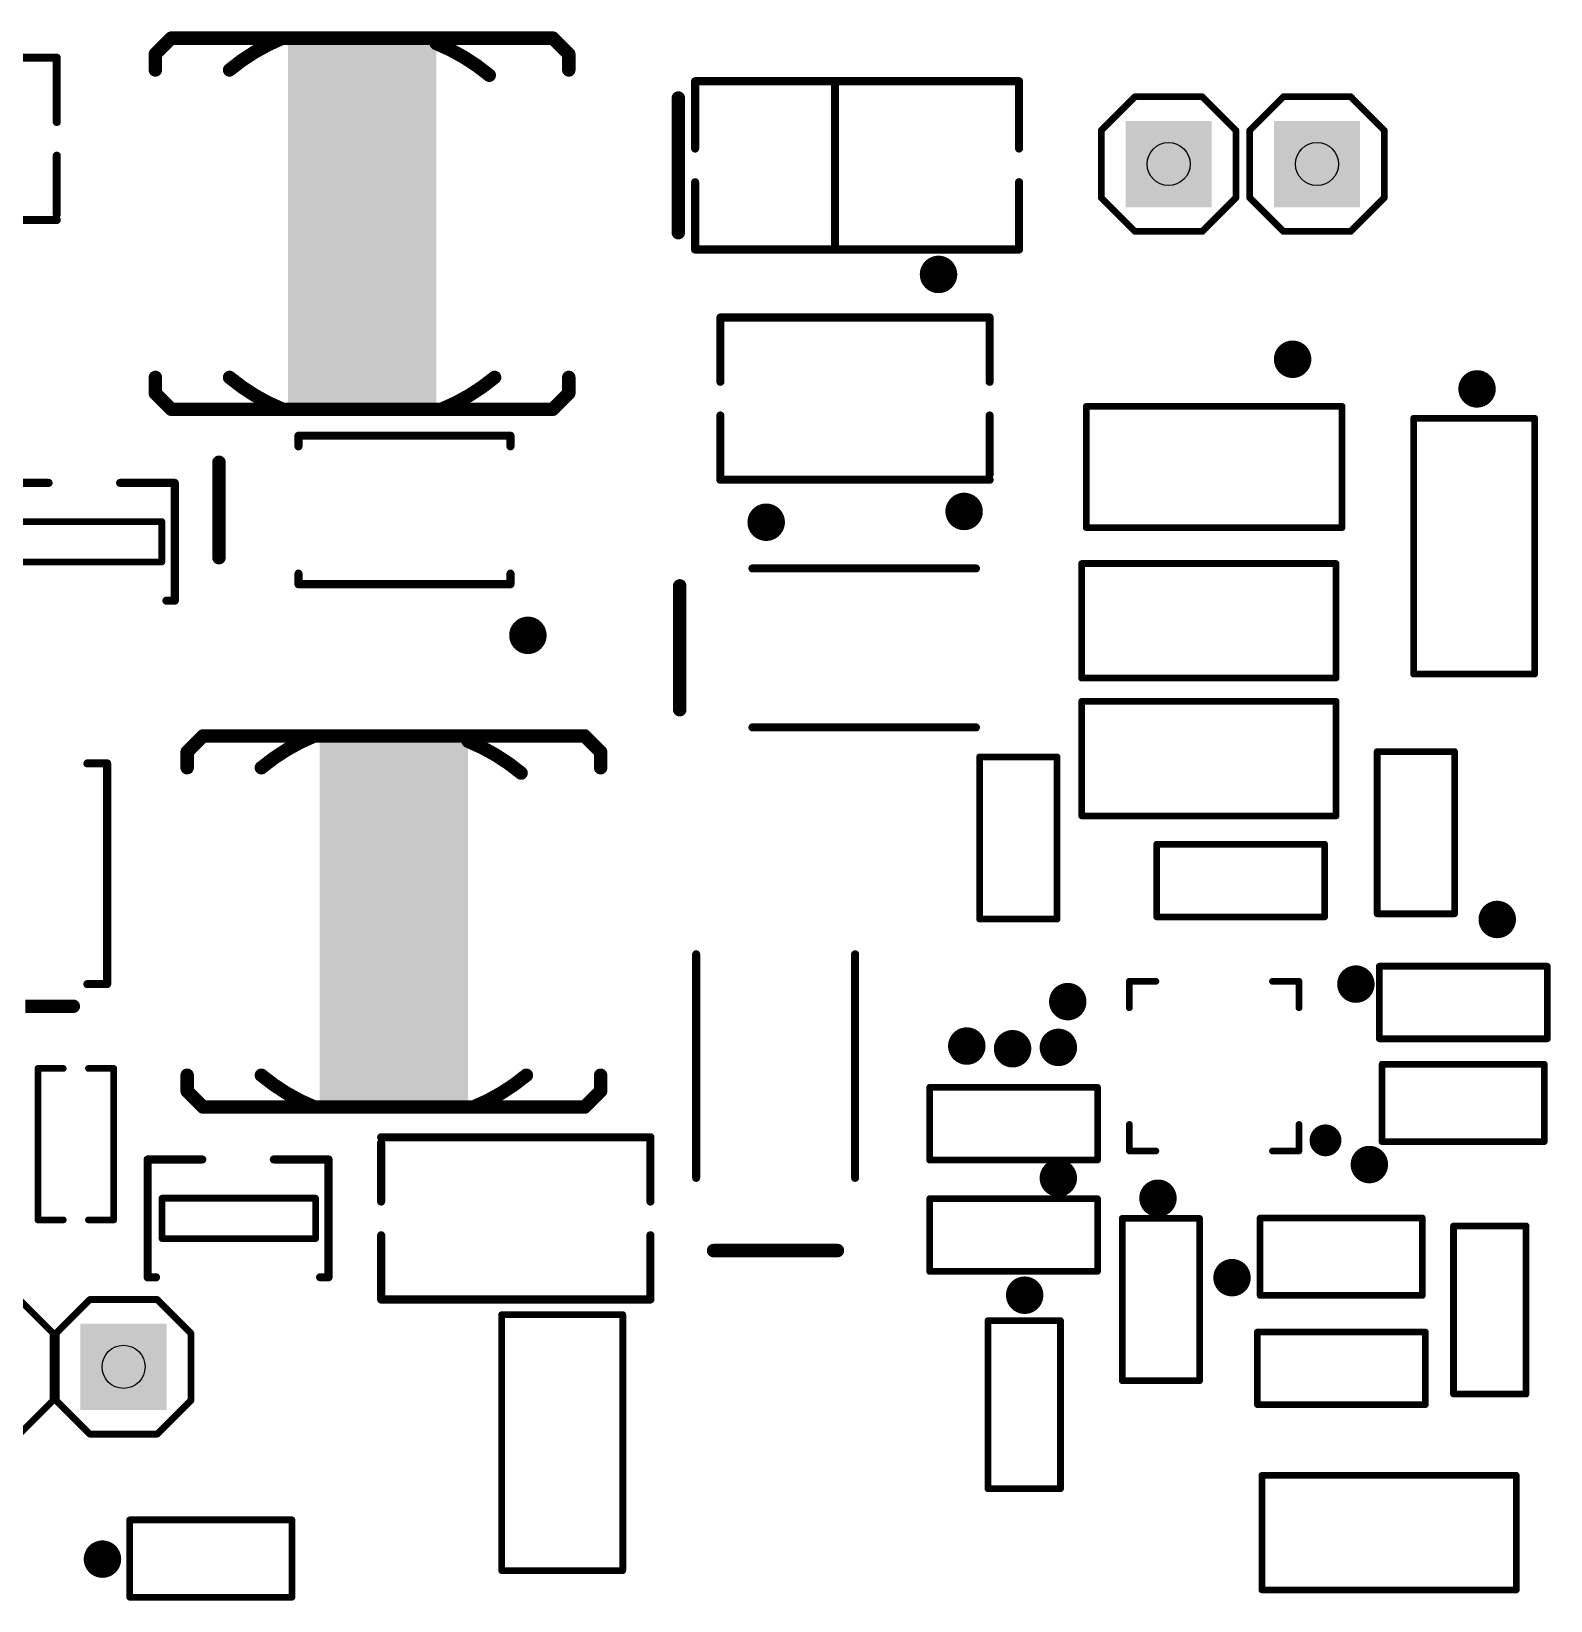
# Model space of a CAD drawing. Extents: x -132 to 146, y -142 to 112.
# Drawn here: x 31.17 to 59.83, y 44.81 to 74.41 of the extents above; entities that cross this region are included whole.
import ezdxf

# ---------------------------------------------------------------- set-up
doc = ezdxf.new("R2010")
doc.units = 0
for name, color, linetype in [('17', 82, 'CONTINUOUS'), ('18', 82, 'CONTINUOUS'), ('21', 253, 'CONTINUOUS'), ('44', 253, 'CONTINUOUS')]:
    doc.layers.add(name, color=color, linetype=linetype)

# ---------------------------------------------------------------- blocks, each defined once
blk = doc.blocks.new('RECT')
blk.add_solid([(-0.5, -0.5), (0.5, -0.5), (-0.5, 0.5), (0.5, 0.5)])
blk = doc.blocks.new('SQUAREP')
blk.add_solid([(-0.5, -0.5), (0.5, -0.5), (-0.5, 0.5), (0.5, 0.5)])
blk = doc.blocks.new('ROUNDV')
at = {"const_width": 0.5}
blk.add_lwpolyline([(0, -0.25, 1), (0, 0.25, 1), (0, -0.25)], format="xyb", dxfattribs=at)

msp = doc.modelspace()

# ---------------------------------------------------------------- linework, layer by layer
at = {"layer": '21'}
for points, const_width in [([(33.51, 73.982), (33.81, 74.282)], 0.254), ([(33.81, 74.282), (35.91, 74.282)], 0.254), ([(35.91, 74.282), (41.01, 74.282)], 0.254), ([(41.01, 74.282), (41.31, 73.982)], 0.254), ([(33.51, 73.982), (33.51, 73.682)], 0.254), ([(41.31, 73.982), (41.31, 73.682)], 0.254), ([(26.57, 73.9124), (31.65, 73.9124)], 0.1524), ([(31.65, 73.9124), (31.65, 72.6995)], 0.1524), ([(43.6937, 72.1995), (43.6937, 73.4695)], 0.1524), ([(43.6937, 73.4695), (49.8056, 73.4695)], 0.1524), ([(46.3322, 73.4409), (46.3322, 70.3231)], 0.1524), ([(49.8056, 73.4695), (49.8056, 72.1995)], 0.1524), ([(43.3762, 73.152), (43.3762, 70.612)], 0.254), ([(51.991, 73.176), (51.356, 72.541)], 0.127), ([(51.991, 73.176), (53.261, 73.176)], 0.127), ([(53.261, 73.176), (53.896, 72.541)], 0.127), ([(54.791, 73.176), (54.156, 72.541)], 0.127), ([(54.791, 73.176), (56.061, 73.176)], 0.127), ([(56.061, 73.176), (56.696, 72.541)], 0.127), ([(51.356, 72.541), (51.356, 71.271)], 0.127), ([(53.896, 72.541), (53.896, 71.271)], 0.127), ([(54.156, 72.541), (54.156, 71.271)], 0.127), ([(56.696, 72.541), (56.696, 71.271)], 0.127), ([(31.6501, 70.9532), (31.6501, 72.0645)], 0.1524), ([(43.6937, 70.2945), (43.6937, 71.5645)], 0.1524), ([(49.8056, 71.5645), (49.8056, 70.2945)], 0.1524), ([(51.356, 71.271), (51.991, 70.636)], 0.127), ([(53.896, 71.271), (53.261, 70.636)], 0.127), ([(54.156, 71.271), (54.791, 70.636)], 0.127), ([(56.696, 71.271), (56.061, 70.636)], 0.127), ([(31.65, 70.8516), (26.57, 70.8516)], 0.1524), ([(53.261, 70.636), (51.991, 70.636)], 0.127), ([(56.061, 70.636), (54.791, 70.636)], 0.127), ([(49.8056, 70.2945), (43.6937, 70.2945)], 0.1524), ([(44.17, 69.0124), (44.17, 67.7995)], 0.1524), ([(44.17, 69.0124), (49.25, 69.0124)], 0.1524), ([(49.25, 69.0124), (49.25, 67.7995)], 0.1524), ([(33.51, 67.582), (33.51, 67.882)], 0.254), ([(41.31, 67.582), (41.31, 67.882)], 0.254), ([(33.81, 67.282), (33.51, 67.582)], 0.254), ([(41.31, 67.582), (41.01, 67.282)], 0.254), ([(38.91, 67.282), (33.81, 67.282)], 0.254), ([(41.01, 67.282), (38.91, 67.282)], 0.254), ([(44.17, 65.9516), (44.17, 67.1645)], 0.1524), ([(49.2501, 66.0532), (49.2501, 67.1645)], 0.1524), ([(51.073, 67.335), (55.899, 67.335)], 0.127), ([(51.073, 65.049), (51.073, 67.335)], 0.127), ([(55.899, 67.335), (55.899, 65.049)], 0.127), ([(57.248, 62.286), (57.248, 67.112)], 0.127), ([(57.248, 67.112), (59.534, 67.112)], 0.127), ([(59.534, 67.112), (59.534, 62.286)], 0.127), ([(36.21, 66.582), (36.21, 66.782)], 0.1524), ([(36.21, 66.782), (40.21, 66.782)], 0.1524), ([(40.21, 66.782), (40.21, 66.582)], 0.1524), ([(34.71, 66.282), (34.71, 64.482)], 0.254), ([(49.25, 65.9516), (44.17, 65.9516)], 0.1524), ([(31.4956, 65.8933), (30.4637, 65.8933)], 0.1524), ([(33.8769, 65.8933), (32.845, 65.8933)], 0.1524), ([(33.8769, 63.6707), (33.8769, 65.8933)], 0.1524), ([(30.7368, 65.163), (33.6324, 65.163)], 0.127), ([(33.6324, 65.163), (33.6324, 64.401)], 0.127), ([(55.899, 65.049), (51.073, 65.049)], 0.127), ([(33.6324, 64.401), (30.7368, 64.401)], 0.127), ([(36.21, 63.982), (36.21, 64.182)], 0.1524), ([(40.21, 64.182), (40.21, 63.982)], 0.1524), ([(44.7748, 64.2792), (48.9912, 64.2792)], 0.1524), ([(50.986, 64.372), (55.786, 64.372)], 0.127), ([(50.986, 62.212), (50.986, 64.372)], 0.127), ([(55.786, 64.372), (55.786, 62.212)], 0.127), ([(40.21, 63.982), (36.21, 63.982)], 0.1524), ([(43.4032, 63.9504), (43.4032, 61.6136)], 0.254), ([(33.7181, 63.6707), (33.8769, 63.6707)], 0.1524), ([(55.786, 62.212), (50.986, 62.212)], 0.127), ([(59.534, 62.286), (57.248, 62.286)], 0.127), ([(50.986, 61.772), (55.786, 61.772)], 0.127), ([(50.986, 59.612), (50.986, 61.772)], 0.127), ([(55.786, 61.772), (55.786, 59.612)], 0.127), ([(48.9912, 61.2808), (44.7748, 61.2808)], 0.1524), ([(34.11, 60.82), (34.41, 61.12)], 0.254), ([(34.41, 61.12), (36.51, 61.12)], 0.254), ([(36.51, 61.12), (41.61, 61.12)], 0.254), ([(41.61, 61.12), (41.91, 60.82)], 0.254), ([(32.2275, 60.6013), (32.6006, 60.6013)], 0.1524), ([(32.6006, 60.6013), (32.6006, 56.4387)], 0.1524), ([(34.11, 60.82), (34.11, 60.52)], 0.254), ([(41.91, 60.82), (41.91, 60.52)], 0.254), ([(50.521, 60.725), (49.061, 60.725)], 0.127), ([(49.061, 57.665), (49.061, 60.719)], 0.127), ([(50.521, 60.719), (50.521, 57.665)], 0.127), ([(58.021, 60.825), (56.561, 60.825)], 0.127), ([(56.561, 57.765), (56.561, 60.819)], 0.127), ([(58.021, 60.819), (58.021, 57.765)], 0.127), ([(55.786, 59.612), (50.986, 59.612)], 0.127), ([(52.402, 59.077), (55.57, 59.077)], 0.127), ([(52.402, 57.707), (52.402, 59.077)], 0.127), ([(55.57, 59.077), (55.57, 57.707)], 0.127), ([(50.521, 57.665), (49.061, 57.665)], 0.127), ([(55.57, 57.707), (52.402, 57.707)], 0.127), ([(58.021, 57.765), (56.561, 57.765)], 0.127), ([(43.7128, 52.7848), (43.7128, 57.0012)], 0.1524), ([(46.7112, 57.0012), (46.7112, 52.7848)], 0.1524), ([(56.602, 56.777), (59.77, 56.777)], 0.127), ([(56.602, 55.407), (56.602, 56.777)], 0.127), ([(59.77, 56.777), (59.77, 55.407)], 0.127), ([(52.386, 56.492), (51.886, 56.492)], 0.127), ([(51.886, 56.492), (51.886, 55.992)], 0.127), ([(55.086, 56.492), (54.586, 56.492)], 0.127), ([(55.086, 55.992), (55.086, 56.492)], 0.127), ([(32.6006, 56.4387), (32.2275, 56.4387)], 0.1524), ([(31.0575, 56.0212), (31.9625, 56.0212)], 0.254), ([(59.77, 55.407), (56.602, 55.407)], 0.127), ([(31.7719, 54.8488), (31.2956, 54.8488)], 0.127), ([(31.2956, 54.8488), (31.2956, 51.9912)], 0.127), ([(32.2481, 54.8488), (32.7244, 54.8488)], 0.127), ([(32.7244, 54.8488), (32.7244, 51.9912)], 0.127), ([(34.11, 54.42), (34.11, 54.72)], 0.254), ([(41.91, 54.42), (41.91, 54.72)], 0.254), ([(56.653, 54.927), (56.653, 53.467)], 0.127), ([(56.659, 54.927), (59.713, 54.927)], 0.127), ([(59.713, 54.927), (59.713, 53.467)], 0.127), ([(34.41, 54.12), (34.11, 54.42)], 0.254), ([(41.91, 54.42), (41.61, 54.12)], 0.254), ([(48.118, 54.491), (51.286, 54.491)], 0.127), ([(48.118, 53.121), (48.118, 54.491)], 0.127), ([(51.286, 54.491), (51.286, 53.121)], 0.127), ([(39.51, 54.12), (34.41, 54.12)], 0.254), ([(41.61, 54.12), (39.51, 54.12)], 0.254), ([(37.77, 53.5504), (42.85, 53.5504)], 0.1524), ([(42.85, 53.5504), (42.85, 52.3375)], 0.1524), ([(51.886, 53.292), (51.886, 53.792)], 0.127), ([(55.086, 53.792), (55.086, 53.292)], 0.127), ([(37.7699, 53.4488), (37.7699, 52.3375)], 0.1524), ([(52.386, 53.292), (51.886, 53.292)], 0.127), ([(55.086, 53.292), (54.586, 53.292)], 0.127), ([(59.713, 53.467), (56.659, 53.467)], 0.127), ([(34.3956, 53.1313), (33.3637, 53.1313)], 0.1524), ([(33.3637, 53.1313), (33.3637, 50.9087)], 0.1524), ([(36.7769, 53.1313), (35.745, 53.1313)], 0.1524), ([(36.7769, 50.9087), (36.7769, 53.1313)], 0.1524), ([(51.286, 53.121), (48.118, 53.121)], 0.127), ([(33.6368, 51.639), (33.6368, 52.401)], 0.127), ([(33.6368, 52.401), (36.5324, 52.401)], 0.127), ([(36.5324, 52.401), (36.5324, 51.639)], 0.127), ([(48.118, 52.391), (51.286, 52.391)], 0.127), ([(48.118, 51.021), (48.118, 52.391)], 0.127), ([(51.286, 52.391), (51.286, 51.021)], 0.127), ([(31.2956, 51.9912), (31.7719, 51.9912)], 0.127), ([(32.7244, 51.9912), (32.2481, 51.9912)], 0.127), ([(51.751, 52.019), (53.211, 52.019)], 0.127), ([(51.751, 48.965), (51.751, 52.019)], 0.127), ([(53.211, 52.019), (53.211, 48.965)], 0.127), ([(54.353, 52.027), (54.353, 50.567)], 0.127), ([(54.359, 52.027), (57.413, 52.027)], 0.127), ([(57.413, 52.027), (57.413, 50.567)], 0.127), ([(58.001, 51.876), (59.371, 51.876)], 0.127), ([(58.001, 48.708), (58.001, 51.876)], 0.127), ([(59.371, 51.876), (59.371, 48.708)], 0.127), ([(36.5324, 51.639), (33.6368, 51.639)], 0.127), ([(37.77, 50.4896), (37.77, 51.7025)], 0.1524), ([(42.85, 50.4896), (42.85, 51.7025)], 0.1524), ([(44.0416, 51.4132), (46.3784, 51.4132)], 0.254), ([(33.3637, 50.9087), (33.5225, 50.9087)], 0.1524), ([(36.6181, 50.9087), (36.7769, 50.9087)], 0.1524), ([(51.286, 51.021), (48.118, 51.021)], 0.127), ([(57.413, 50.567), (54.359, 50.567)], 0.127), ([(30.945, 50.49), (31.58, 49.855)], 0.127), ([(32.275, 50.49), (31.64, 49.855)], 0.127), ([(32.275, 50.49), (33.545, 50.49)], 0.127), ([(33.545, 50.49), (34.18, 49.855)], 0.127), ([(42.85, 50.4896), (37.77, 50.4896)], 0.1524), ([(40.043, 45.377), (40.043, 50.203)], 0.127), ([(40.043, 50.203), (42.329, 50.203)], 0.127), ([(42.329, 50.203), (42.329, 45.377)], 0.127), ([(49.217, 50.09), (50.587, 50.09)], 0.127), ([(49.217, 46.922), (49.217, 50.09)], 0.127), ([(50.587, 50.09), (50.587, 46.922)], 0.127), ([(31.58, 49.855), (31.58, 48.585)], 0.127), ([(31.64, 49.855), (31.64, 48.585)], 0.127), ([(34.18, 49.855), (34.18, 48.585)], 0.127), ([(54.302, 49.877), (57.47, 49.877)], 0.127), ([(54.302, 48.507), (54.302, 49.877)], 0.127), ([(57.47, 49.877), (57.47, 48.507)], 0.127), ([(51.751, 48.959), (53.211, 48.959)], 0.127), ([(31.58, 48.585), (30.945, 47.95)], 0.127), ([(31.64, 48.585), (32.275, 47.95)], 0.127), ([(34.18, 48.585), (33.545, 47.95)], 0.127), ([(57.47, 48.507), (54.302, 48.507)], 0.127), ([(59.371, 48.708), (58.001, 48.708)], 0.127), ([(33.545, 47.95), (32.275, 47.95)], 0.127), ([(54.386, 47.172), (59.186, 47.172)], 0.127), ([(54.386, 45.012), (54.386, 47.172)], 0.127), ([(59.186, 47.172), (59.186, 45.012)], 0.127), ([(50.587, 46.922), (49.217, 46.922)], 0.127), ([(33.026, 46.334), (33.026, 44.874)], 0.127), ([(33.032, 46.334), (36.086, 46.334)], 0.127), ([(36.086, 46.334), (36.086, 44.874)], 0.127), ([(42.329, 45.377), (40.043, 45.377)], 0.127), ([(59.186, 45.012), (54.386, 45.012)], 0.127), ([(36.086, 44.874), (33.032, 44.874)], 0.127)]:
    msp.add_lwpolyline(points, dxfattribs=dict(at, const_width=const_width))
for points, const_width in [([(33.81, 74.3455, 1), (33.81, 74.2185)], 0.127), ([(33.8549, 74.2371, 1), (33.7651, 74.3269)], 0.127), ([(35.91, 74.282, 0.0777), (34.91, 73.682)], 0.254), ([(35.91, 74.3455, 1), (35.91, 74.2185)], 0.127), ([(35.9339, 74.2232, 1), (35.8861, 74.3408)], 0.127), ([(35.91, 74.2185, 1), (35.91, 74.3455)], 0.127), ([(39.81, 73.582, 0.0777), (38.81, 74.182)], 0.254), ([(38.8339, 74.2408, 1), (38.7861, 74.1232)], 0.127), ([(41.0549, 74.3269, 1), (40.9651, 74.2371)], 0.127), ([(41.01, 74.2185, 1), (41.01, 74.3455)], 0.127), ([(33.5735, 73.982, 1), (33.4465, 73.982)], 0.127), ([(33.4651, 74.0269, 1), (33.5549, 73.9371)], 0.127), ([(41.3735, 73.982, 1), (41.2465, 73.982)], 0.127), ([(41.2651, 73.9371, 1), (41.3549, 74.0269)], 0.127), ([(31.6881, 73.9124, 1), (31.6119, 73.9124)], 0.0762), ([(31.65, 73.8743, 1), (31.65, 73.9505)], 0.0762), ([(33.4465, 73.682, 1), (33.5735, 73.682)], 0.127), ([(34.8693, 73.7308, 1), (34.9507, 73.6332)], 0.127), ([(41.2465, 73.682, 1), (41.3735, 73.682)], 0.127), ([(39.7693, 73.5332, 1), (39.8507, 73.6308)], 0.127), ([(43.7318, 73.4695, 1), (43.6556, 73.4695)], 0.0762), ([(43.6937, 73.5076, 1), (43.6937, 73.4314)], 0.0762), ([(46.3703, 73.4409, 1), (46.2941, 73.4409)], 0.0762), ([(49.8437, 73.4695, 1), (49.7675, 73.4695)], 0.0762), ([(49.8056, 73.4314, 1), (49.8056, 73.5076)], 0.0762), ([(43.4397, 73.152, 1), (43.3127, 73.152)], 0.127), ([(51.991, 73.2078, 1), (51.991, 73.1442)], 0.0635), ([(52.0135, 73.1535, 1), (51.9685, 73.1985)], 0.0635), ([(53.2835, 73.1985, 1), (53.2385, 73.1535)], 0.0635), ([(53.261, 73.1442, 1), (53.261, 73.2078)], 0.0635), ([(54.791, 73.2078, 1), (54.791, 73.1442)], 0.0635), ([(54.8135, 73.1535, 1), (54.7685, 73.1985)], 0.0635), ([(56.0835, 73.1985, 1), (56.0385, 73.1535)], 0.0635), ([(56.061, 73.1442, 1), (56.061, 73.2078)], 0.0635), ([(31.6119, 72.6995, 1), (31.6881, 72.6995)], 0.0762), ([(51.3878, 72.541, 1), (51.3242, 72.541)], 0.0635), ([(51.3335, 72.5635, 1), (51.3785, 72.5185)], 0.0635), ([(53.9278, 72.541, 1), (53.8642, 72.541)], 0.0635), ([(53.8735, 72.5185, 1), (53.9185, 72.5635)], 0.0635), ([(54.1335, 72.5635, 1), (54.1785, 72.5185)], 0.0635), ([(54.1878, 72.541, 1), (54.1243, 72.541)], 0.0635), ([(56.7278, 72.541, 1), (56.6643, 72.541)], 0.0635), ([(56.6735, 72.5185, 1), (56.7185, 72.5635)], 0.0635), ([(43.6556, 72.1995, 1), (43.7318, 72.1995)], 0.0762), ([(49.7675, 72.1995, 1), (49.8437, 72.1995)], 0.0762), ([(31.6882, 72.0645, 1), (31.612, 72.0645)], 0.0762), ([(43.7318, 71.5645, 1), (43.6556, 71.5645)], 0.0762), ([(49.8437, 71.5645, 1), (49.7675, 71.5645)], 0.0762), ([(51.3785, 71.2935, 1), (51.3335, 71.2485)], 0.0635), ([(53.9185, 71.2485, 1), (53.8735, 71.2935)], 0.0635), ([(54.1785, 71.2935, 1), (54.1335, 71.2485)], 0.0635), ([(56.7185, 71.2485, 1), (56.6735, 71.2935)], 0.0635), ([(51.3242, 71.271, 1), (51.3878, 71.271)], 0.0635), ([(53.8642, 71.271, 1), (53.9278, 71.271)], 0.0635), ([(54.1243, 71.271, 1), (54.1878, 71.271)], 0.0635), ([(56.6643, 71.271, 1), (56.7278, 71.271)], 0.0635), ([(31.612, 70.9532, 1), (31.6882, 70.9532)], 0.0762), ([(31.65, 70.8135, 1), (31.65, 70.8897)], 0.0762), ([(43.3127, 70.612, 1), (43.4397, 70.612)], 0.127), ([(51.991, 70.6678, 1), (51.991, 70.6043)], 0.0635), ([(51.9685, 70.6135, 1), (52.0135, 70.6585)], 0.0635), ([(53.2385, 70.6585, 1), (53.2835, 70.6135)], 0.0635), ([(53.261, 70.6043, 1), (53.261, 70.6678)], 0.0635), ([(54.791, 70.6678, 1), (54.791, 70.6043)], 0.0635), ([(54.7685, 70.6135, 1), (54.8135, 70.6585)], 0.0635), ([(56.0385, 70.6585, 1), (56.0835, 70.6135)], 0.0635), ([(56.061, 70.6043, 1), (56.061, 70.6678)], 0.0635), ([(43.6937, 70.3326, 1), (43.6937, 70.2564)], 0.0762), ([(43.6556, 70.2945, 1), (43.7318, 70.2945)], 0.0762), ([(46.2941, 70.3231, 1), (46.3703, 70.3231)], 0.0762), ([(49.7675, 70.2945, 1), (49.8437, 70.2945)], 0.0762), ([(49.8056, 70.2564, 1), (49.8056, 70.3326)], 0.0762), ([(44.2081, 69.0124, 1), (44.1319, 69.0124)], 0.0762), ([(44.17, 69.0505, 1), (44.17, 68.9743)], 0.0762), ([(49.2881, 69.0124, 1), (49.2119, 69.0124)], 0.0762), ([(49.25, 68.9743, 1), (49.25, 69.0505)], 0.0762), ([(33.5735, 67.882, 1), (33.4465, 67.882)], 0.127), ([(34.91, 67.882, 0.0777), (35.91, 67.282)], 0.254), ([(34.9507, 67.9308, 1), (34.8693, 67.8332)], 0.127), ([(38.91, 67.282, 0.0777), (39.91, 67.882)], 0.254), ([(39.9507, 67.8332, 1), (39.8693, 67.9308)], 0.127), ([(41.3735, 67.882, 1), (41.2465, 67.882)], 0.127), ([(44.1319, 67.7995, 1), (44.2081, 67.7995)], 0.0762), ([(49.2119, 67.7995, 1), (49.2881, 67.7995)], 0.0762), ([(33.5549, 67.6269, 1), (33.4651, 67.5371)], 0.127), ([(33.4465, 67.582, 1), (33.5735, 67.582)], 0.127), ([(41.2465, 67.582, 1), (41.3735, 67.582)], 0.127), ([(41.3549, 67.5371, 1), (41.2651, 67.6269)], 0.127), ([(33.81, 67.3455, 1), (33.81, 67.2185)], 0.127), ([(33.7651, 67.2371, 1), (33.8549, 67.3269)], 0.127), ([(35.8861, 67.2232, 1), (35.9339, 67.3408)], 0.127), ([(38.91, 67.3455, 1), (38.91, 67.2185)], 0.127), ([(38.8861, 67.3408, 1), (38.9339, 67.2232)], 0.127), ([(38.91, 67.2185, 1), (38.91, 67.3455)], 0.127), ([(40.9651, 67.3269, 1), (41.0549, 67.2371)], 0.127), ([(41.01, 67.2185, 1), (41.01, 67.3455)], 0.127), ([(44.2081, 67.1645, 1), (44.1319, 67.1645)], 0.0762), ([(49.2882, 67.1645, 1), (49.212, 67.1645)], 0.0762), ([(51.073, 67.3668, 1), (51.073, 67.3033)], 0.0635), ([(51.1048, 67.335, 1), (51.0412, 67.335)], 0.0635), ([(55.9308, 67.335, 1), (55.8672, 67.335)], 0.0635), ([(55.899, 67.3033, 1), (55.899, 67.3668)], 0.0635), ([(57.248, 67.1438, 1), (57.248, 67.0803)], 0.0635), ([(57.2798, 67.112, 1), (57.2163, 67.112)], 0.0635), ([(59.5658, 67.112, 1), (59.5023, 67.112)], 0.0635), ([(59.534, 67.0803, 1), (59.534, 67.1438)], 0.0635), ([(36.2481, 66.782, 1), (36.1719, 66.782)], 0.0762), ([(36.21, 66.8201, 1), (36.21, 66.7439)], 0.0762), ([(36.1719, 66.582, 1), (36.2481, 66.582)], 0.0762), ([(40.2481, 66.782, 1), (40.1719, 66.782)], 0.0762), ([(40.1719, 66.582, 1), (40.2481, 66.582)], 0.0762), ([(40.21, 66.7439, 1), (40.21, 66.8201)], 0.0762), ([(34.7735, 66.282, 1), (34.6465, 66.282)], 0.127), ([(44.17, 65.9897, 1), (44.17, 65.9135)], 0.0762), ([(49.212, 66.0532, 1), (49.2882, 66.0532)], 0.0762), ([(49.25, 65.9135, 1), (49.25, 65.9897)], 0.0762), ([(31.4956, 65.8552, 1), (31.4956, 65.9314)], 0.0762), ([(32.845, 65.9314, 1), (32.845, 65.8552)], 0.0762), ([(33.915, 65.8933, 1), (33.8388, 65.8933)], 0.0762), ([(33.8769, 65.8552, 1), (33.8769, 65.9314)], 0.0762), ([(44.1319, 65.9516, 1), (44.2081, 65.9516)], 0.0762), ([(33.6642, 65.163, 1), (33.6007, 65.163)], 0.0635), ([(33.6324, 65.1312, 1), (33.6324, 65.1947)], 0.0635), ([(51.073, 65.0808, 1), (51.073, 65.0173)], 0.0635), ([(51.0412, 65.049, 1), (51.1048, 65.049)], 0.0635), ([(55.8672, 65.049, 1), (55.9308, 65.049)], 0.0635), ([(55.899, 65.0173, 1), (55.899, 65.0808)], 0.0635), ([(34.6465, 64.482, 1), (34.7735, 64.482)], 0.127), ([(33.6007, 64.401, 1), (33.6642, 64.401)], 0.0635), ([(33.6324, 64.3692, 1), (33.6324, 64.4327)], 0.0635), ([(36.2481, 64.182, 1), (36.1719, 64.182)], 0.0762), ([(40.2481, 64.182, 1), (40.1719, 64.182)], 0.0762), ([(44.7748, 64.3173, 1), (44.7748, 64.2411)], 0.0762), ([(48.9912, 64.2411, 1), (48.9912, 64.3173)], 0.0762), ([(50.986, 64.4038, 1), (50.986, 64.3402)], 0.0635), ([(51.0178, 64.372, 1), (50.9543, 64.372)], 0.0635), ([(55.8178, 64.372, 1), (55.7542, 64.372)], 0.0635), ([(55.786, 64.3402, 1), (55.786, 64.4038)], 0.0635), ([(36.21, 64.0201, 1), (36.21, 63.9439)], 0.0762), ([(36.1719, 63.982, 1), (36.2481, 63.982)], 0.0762), ([(40.1719, 63.982, 1), (40.2481, 63.982)], 0.0762), ([(40.21, 63.9439, 1), (40.21, 64.0201)], 0.0762), ([(43.4667, 63.9504, 1), (43.3397, 63.9504)], 0.127), ([(33.7181, 63.7088, 1), (33.7181, 63.6326)], 0.0762), ([(33.8388, 63.6707, 1), (33.915, 63.6707)], 0.0762), ([(33.8769, 63.6326, 1), (33.8769, 63.7088)], 0.0762), ([(50.986, 62.2438, 1), (50.986, 62.1803)], 0.0635), ([(50.9543, 62.212, 1), (51.0178, 62.212)], 0.0635), ([(55.7542, 62.212, 1), (55.8178, 62.212)], 0.0635), ([(55.786, 62.1803, 1), (55.786, 62.2438)], 0.0635), ([(57.248, 62.3178, 1), (57.248, 62.2542)], 0.0635), ([(57.2163, 62.286, 1), (57.2798, 62.286)], 0.0635), ([(59.5023, 62.286, 1), (59.5658, 62.286)], 0.0635), ([(59.534, 62.2542, 1), (59.534, 62.3178)], 0.0635), ([(43.3397, 61.6136, 1), (43.4667, 61.6136)], 0.127), ([(50.986, 61.8038, 1), (50.986, 61.7403)], 0.0635), ([(51.0178, 61.772, 1), (50.9543, 61.772)], 0.0635), ([(55.8178, 61.772, 1), (55.7542, 61.772)], 0.0635), ([(55.786, 61.7403, 1), (55.786, 61.8038)], 0.0635), ([(44.7748, 61.3189, 1), (44.7748, 61.2427)], 0.0762), ([(48.9912, 61.2427, 1), (48.9912, 61.3189)], 0.0762), ([(34.41, 61.1835, 1), (34.41, 61.0565)], 0.127), ([(34.4549, 61.0751, 1), (34.3651, 61.1649)], 0.127), ([(36.51, 61.12, 0.0777), (35.51, 60.52)], 0.254), ([(36.51, 61.1835, 1), (36.51, 61.0565)], 0.127), ([(36.5339, 61.0612, 1), (36.4861, 61.1788)], 0.127), ([(36.51, 61.0565, 1), (36.51, 61.1835)], 0.127), ([(40.41, 60.42, 0.0777), (39.41, 61.02)], 0.254), ([(39.4339, 61.0788, 1), (39.3861, 60.9612)], 0.127), ([(41.6549, 61.1649, 1), (41.5651, 61.0751)], 0.127), ([(41.61, 61.0565, 1), (41.61, 61.1835)], 0.127), ([(32.2275, 60.6394, 1), (32.2275, 60.5632)], 0.0762), ([(32.6387, 60.6013, 1), (32.5625, 60.6013)], 0.0762), ([(32.6006, 60.5632, 1), (32.6006, 60.6394)], 0.0762), ([(34.1735, 60.82, 1), (34.0465, 60.82)], 0.127), ([(34.0651, 60.8649, 1), (34.1549, 60.7751)], 0.127), ([(41.9735, 60.82, 1), (41.8465, 60.82)], 0.127), ([(41.8651, 60.7751, 1), (41.9549, 60.8649)], 0.127), ([(49.061, 60.7568, 1), (49.061, 60.6932)], 0.0635), ([(49.0928, 60.719, 1), (49.0292, 60.719)], 0.0635), ([(50.5528, 60.719, 1), (50.4892, 60.719)], 0.0635), ([(50.521, 60.6932, 1), (50.521, 60.7568)], 0.0635), ([(56.561, 60.8568, 1), (56.561, 60.7933)], 0.0635), ([(56.5928, 60.819, 1), (56.5292, 60.819)], 0.0635), ([(58.0528, 60.819, 1), (57.9892, 60.819)], 0.0635), ([(58.021, 60.7933, 1), (58.021, 60.8568)], 0.0635), ([(34.0465, 60.52, 1), (34.1735, 60.52)], 0.127), ([(35.4693, 60.5688, 1), (35.5507, 60.4712)], 0.127), ([(40.3693, 60.3712, 1), (40.4507, 60.4688)], 0.127), ([(41.8465, 60.52, 1), (41.9735, 60.52)], 0.127), ([(50.986, 59.6438, 1), (50.986, 59.5802)], 0.0635), ([(50.9543, 59.612, 1), (51.0178, 59.612)], 0.0635), ([(55.7542, 59.612, 1), (55.8178, 59.612)], 0.0635), ([(55.786, 59.5802, 1), (55.786, 59.6438)], 0.0635), ([(52.4338, 59.077, 1), (52.3702, 59.077)], 0.0635), ([(52.402, 59.1088, 1), (52.402, 59.0453)], 0.0635), ([(55.6018, 59.077, 1), (55.5382, 59.077)], 0.0635), ([(55.57, 59.0453, 1), (55.57, 59.1088)], 0.0635), ([(49.061, 57.6968, 1), (49.061, 57.6333)], 0.0635), ([(50.521, 57.6333, 1), (50.521, 57.6968)], 0.0635), ([(52.402, 57.7388, 1), (52.402, 57.6752)], 0.0635), ([(52.3702, 57.707, 1), (52.4338, 57.707)], 0.0635), ([(55.5382, 57.707, 1), (55.6018, 57.707)], 0.0635), ([(55.57, 57.6752, 1), (55.57, 57.7388)], 0.0635), ([(56.561, 57.7968, 1), (56.561, 57.7332)], 0.0635), ([(56.5292, 57.765, 1), (56.5928, 57.765)], 0.0635), ([(57.9892, 57.765, 1), (58.0528, 57.765)], 0.0635), ([(58.021, 57.7332, 1), (58.021, 57.7968)], 0.0635), ([(49.0292, 57.665, 1), (49.0928, 57.665)], 0.0635), ([(50.4892, 57.665, 1), (50.5528, 57.665)], 0.0635), ([(43.7509, 57.0012, 1), (43.6747, 57.0012)], 0.0762), ([(46.7493, 57.0012, 1), (46.6731, 57.0012)], 0.0762), ([(56.602, 56.8088, 1), (56.602, 56.7452)], 0.0635), ([(56.6338, 56.777, 1), (56.5703, 56.777)], 0.0635), ([(59.8018, 56.777, 1), (59.7383, 56.777)], 0.0635), ([(59.77, 56.7452, 1), (59.77, 56.8088)], 0.0635), ([(51.886, 56.5238, 1), (51.886, 56.4603)], 0.0635), ([(51.9178, 56.492, 1), (51.8543, 56.492)], 0.0635), ([(52.386, 56.4603, 1), (52.386, 56.5238)], 0.0635), ([(54.586, 56.5238, 1), (54.586, 56.4603)], 0.0635), ([(55.1178, 56.492, 1), (55.0543, 56.492)], 0.0635), ([(55.086, 56.4603, 1), (55.086, 56.5238)], 0.0635), ([(32.2275, 56.4768, 1), (32.2275, 56.4006)], 0.0762), ([(32.5625, 56.4387, 1), (32.6387, 56.4387)], 0.0762), ([(32.6006, 56.4006, 1), (32.6006, 56.4768)], 0.0762), ([(31.9625, 55.9577, 1), (31.9625, 56.0847)], 0.127), ([(51.8543, 55.992, 1), (51.9178, 55.992)], 0.0635), ([(55.0543, 55.992, 1), (55.1178, 55.992)], 0.0635), ([(56.602, 55.4388, 1), (56.602, 55.3753)], 0.0635), ([(56.5703, 55.407, 1), (56.6338, 55.407)], 0.0635), ([(59.7383, 55.407, 1), (59.8018, 55.407)], 0.0635), ([(59.77, 55.3753, 1), (59.77, 55.4388)], 0.0635), ([(31.2956, 54.8806, 1), (31.2956, 54.8171)], 0.0635), ([(31.3273, 54.8488, 1), (31.2639, 54.8488)], 0.0635), ([(31.7719, 54.8171, 1), (31.7719, 54.8806)], 0.0635), ([(32.2481, 54.8806, 1), (32.2481, 54.8171)], 0.0635), ([(32.7562, 54.8488, 1), (32.6927, 54.8488)], 0.0635), ([(32.7244, 54.8171, 1), (32.7244, 54.8806)], 0.0635), ([(34.1735, 54.72, 1), (34.0465, 54.72)], 0.127), ([(35.51, 54.72, 0.0777), (36.51, 54.12)], 0.254), ([(35.5507, 54.7688, 1), (35.4693, 54.6712)], 0.127), ([(39.51, 54.12, 0.0777), (40.51, 54.72)], 0.254), ([(40.5507, 54.6712, 1), (40.4693, 54.7688)], 0.127), ([(41.9735, 54.72, 1), (41.8465, 54.72)], 0.127), ([(56.6848, 54.927, 1), (56.6213, 54.927)], 0.0635), ([(56.659, 54.9588, 1), (56.659, 54.8952)], 0.0635), ([(59.7448, 54.927, 1), (59.6812, 54.927)], 0.0635), ([(59.713, 54.8952, 1), (59.713, 54.9588)], 0.0635), ([(34.1549, 54.4649, 1), (34.0651, 54.3751)], 0.127), ([(34.0465, 54.42, 1), (34.1735, 54.42)], 0.127), ([(41.8465, 54.42, 1), (41.9735, 54.42)], 0.127), ([(41.9549, 54.3751, 1), (41.8651, 54.4649)], 0.127), ([(48.1498, 54.491, 1), (48.0862, 54.491)], 0.0635), ([(48.118, 54.5228, 1), (48.118, 54.4592)], 0.0635), ([(51.3178, 54.491, 1), (51.2542, 54.491)], 0.0635), ([(51.286, 54.4592, 1), (51.286, 54.5228)], 0.0635), ([(34.41, 54.1835, 1), (34.41, 54.0565)], 0.127), ([(34.3651, 54.0751, 1), (34.4549, 54.1649)], 0.127), ([(36.4861, 54.0612, 1), (36.5339, 54.1788)], 0.127), ([(39.51, 54.1835, 1), (39.51, 54.0565)], 0.127), ([(39.4861, 54.1788, 1), (39.5339, 54.0612)], 0.127), ([(39.51, 54.0565, 1), (39.51, 54.1835)], 0.127), ([(41.5651, 54.1649, 1), (41.6549, 54.0751)], 0.127), ([(41.61, 54.0565, 1), (41.61, 54.1835)], 0.127), ([(37.77, 53.5885, 1), (37.77, 53.5123)], 0.0762), ([(42.8881, 53.5504, 1), (42.8119, 53.5504)], 0.0762), ([(42.85, 53.5123, 1), (42.85, 53.5885)], 0.0762), ([(51.9178, 53.792, 1), (51.8543, 53.792)], 0.0635), ([(55.1178, 53.792, 1), (55.0543, 53.792)], 0.0635), ([(55.586, 53.342, 1), (55.586, 53.642, 1), (55.586, 53.342)], 0.3), ([(37.808, 53.4488, 1), (37.7318, 53.4488)], 0.0762), ([(51.886, 53.3238, 1), (51.886, 53.2602)], 0.0635), ([(51.8543, 53.292, 1), (51.9178, 53.292)], 0.0635), ([(52.386, 53.2602, 1), (52.386, 53.3238)], 0.0635), ([(54.586, 53.3238, 1), (54.586, 53.2602)], 0.0635), ([(55.0543, 53.292, 1), (55.1178, 53.292)], 0.0635), ([(55.086, 53.2602, 1), (55.086, 53.3238)], 0.0635), ([(56.6213, 53.467, 1), (56.6848, 53.467)], 0.0635), ([(56.659, 53.4988, 1), (56.659, 53.4353)], 0.0635), ([(59.6812, 53.467, 1), (59.7448, 53.467)], 0.0635), ([(59.713, 53.4353, 1), (59.713, 53.4988)], 0.0635), ([(33.3637, 53.1694, 1), (33.3637, 53.0932)], 0.0762), ([(33.4018, 53.1313, 1), (33.3256, 53.1313)], 0.0762), ([(34.3956, 53.0932, 1), (34.3956, 53.1694)], 0.0762), ([(35.745, 53.1694, 1), (35.745, 53.0932)], 0.0762), ([(36.815, 53.1313, 1), (36.7388, 53.1313)], 0.0762), ([(36.7769, 53.0932, 1), (36.7769, 53.1694)], 0.0762), ([(48.0862, 53.121, 1), (48.1498, 53.121)], 0.0635), ([(48.118, 53.1528, 1), (48.118, 53.0892)], 0.0635), ([(51.2542, 53.121, 1), (51.3178, 53.121)], 0.0635), ([(51.286, 53.0892, 1), (51.286, 53.1528)], 0.0635), ([(43.6747, 52.7848, 1), (43.7509, 52.7848)], 0.0762), ([(46.6731, 52.7848, 1), (46.7493, 52.7848)], 0.0762), ([(33.6686, 52.401, 1), (33.605, 52.401)], 0.0635), ([(33.6368, 52.4328, 1), (33.6368, 52.3693)], 0.0635), ([(36.5642, 52.401, 1), (36.5007, 52.401)], 0.0635), ([(36.5324, 52.3693, 1), (36.5324, 52.4328)], 0.0635), ([(48.1498, 52.391, 1), (48.0862, 52.391)], 0.0635), ([(48.118, 52.4228, 1), (48.118, 52.3593)], 0.0635), ([(51.3178, 52.391, 1), (51.2542, 52.391)], 0.0635), ([(51.286, 52.3593, 1), (51.286, 52.4228)], 0.0635), ([(37.7318, 52.3375, 1), (37.808, 52.3375)], 0.0762), ([(42.8119, 52.3375, 1), (42.8881, 52.3375)], 0.0762), ([(31.2956, 52.023, 1), (31.2956, 51.9594)], 0.0635), ([(31.2639, 51.9912, 1), (31.3273, 51.9912)], 0.0635), ([(31.7719, 51.9594, 1), (31.7719, 52.023)], 0.0635), ([(32.2481, 52.023, 1), (32.2481, 51.9594)], 0.0635), ([(32.6927, 51.9912, 1), (32.7562, 51.9912)], 0.0635), ([(32.7244, 51.9594, 1), (32.7244, 52.023)], 0.0635), ([(51.751, 52.0508, 1), (51.751, 51.9873)], 0.0635), ([(51.7828, 52.019, 1), (51.7193, 52.019)], 0.0635), ([(53.2428, 52.019, 1), (53.1793, 52.019)], 0.0635), ([(53.211, 51.9873, 1), (53.211, 52.0508)], 0.0635), ([(54.3848, 52.027, 1), (54.3212, 52.027)], 0.0635), ([(54.359, 52.0588, 1), (54.359, 51.9952)], 0.0635), ([(57.4448, 52.027, 1), (57.3813, 52.027)], 0.0635), ([(57.413, 51.9952, 1), (57.413, 52.0588)], 0.0635), ([(58.001, 51.9078, 1), (58.001, 51.8443)], 0.0635), ([(58.0328, 51.876, 1), (57.9693, 51.876)], 0.0635), ([(59.4028, 51.876, 1), (59.3392, 51.876)], 0.0635), ([(59.371, 51.8443, 1), (59.371, 51.9078)], 0.0635), ([(33.605, 51.639, 1), (33.6686, 51.639)], 0.0635), ([(33.6368, 51.6708, 1), (33.6368, 51.6073)], 0.0635), ([(36.5007, 51.639, 1), (36.5642, 51.639)], 0.0635), ([(36.5324, 51.6073, 1), (36.5324, 51.6708)], 0.0635), ([(37.8081, 51.7025, 1), (37.7319, 51.7025)], 0.0762), ([(42.8881, 51.7025, 1), (42.8119, 51.7025)], 0.0762), ([(44.0416, 51.4767, 1), (44.0416, 51.3497)], 0.127), ([(46.3784, 51.3497, 1), (46.3784, 51.4767)], 0.127), ([(33.3637, 50.9468, 1), (33.3637, 50.8706)], 0.0762), ([(33.3256, 50.9087, 1), (33.4018, 50.9087)], 0.0762), ([(33.5225, 50.8706, 1), (33.5225, 50.9468)], 0.0762), ([(36.6181, 50.9468, 1), (36.6181, 50.8706)], 0.0762), ([(36.7388, 50.9087, 1), (36.815, 50.9087)], 0.0762), ([(36.7769, 50.8706, 1), (36.7769, 50.9468)], 0.0762), ([(48.0862, 51.021, 1), (48.1498, 51.021)], 0.0635), ([(48.118, 51.0528, 1), (48.118, 50.9892)], 0.0635), ([(51.2542, 51.021, 1), (51.3178, 51.021)], 0.0635), ([(51.286, 50.9892, 1), (51.286, 51.0528)], 0.0635), ([(54.359, 50.5988, 1), (54.359, 50.5352)], 0.0635), ([(57.413, 50.5352, 1), (57.413, 50.5988)], 0.0635), ([(32.275, 50.5218, 1), (32.275, 50.4582)], 0.0635), ([(32.2975, 50.4675, 1), (32.2525, 50.5125)], 0.0635), ([(33.5675, 50.5125, 1), (33.5225, 50.4675)], 0.0635), ([(33.545, 50.4582, 1), (33.545, 50.5218)], 0.0635), ([(37.77, 50.5277, 1), (37.77, 50.4515)], 0.0762), ([(37.7319, 50.4896, 1), (37.8081, 50.4896)], 0.0762), ([(42.8119, 50.4896, 1), (42.8881, 50.4896)], 0.0762), ([(42.85, 50.4515, 1), (42.85, 50.5277)], 0.0762), ([(54.3212, 50.567, 1), (54.3848, 50.567)], 0.0635), ([(57.3813, 50.567, 1), (57.4448, 50.567)], 0.0635), ([(40.0748, 50.203, 1), (40.0112, 50.203)], 0.0635), ([(40.043, 50.2348, 1), (40.043, 50.1713)], 0.0635), ([(42.3608, 50.203, 1), (42.2972, 50.203)], 0.0635), ([(42.329, 50.1713, 1), (42.329, 50.2348)], 0.0635), ([(49.217, 50.1218, 1), (49.217, 50.0583)], 0.0635), ([(49.2488, 50.09, 1), (49.1853, 50.09)], 0.0635), ([(50.6188, 50.09, 1), (50.5553, 50.09)], 0.0635), ([(50.587, 50.0583, 1), (50.587, 50.1218)], 0.0635), ([(31.6118, 49.855, 1), (31.5483, 49.855)], 0.0635), ([(31.5575, 49.8325, 1), (31.6025, 49.8775)], 0.0635), ([(31.6175, 49.8775, 1), (31.6625, 49.8325)], 0.0635), ([(31.6717, 49.855, 1), (31.6083, 49.855)], 0.0635), ([(34.2118, 49.855, 1), (34.1482, 49.855)], 0.0635), ([(34.1575, 49.8325, 1), (34.2025, 49.8775)], 0.0635), ([(54.302, 49.9088, 1), (54.302, 49.8453)], 0.0635), ([(54.3338, 49.877, 1), (54.2702, 49.877)], 0.0635), ([(57.5018, 49.877, 1), (57.4383, 49.877)], 0.0635), ([(57.47, 49.8453, 1), (57.47, 49.9088)], 0.0635), ([(51.751, 48.9908, 1), (51.751, 48.9273)], 0.0635), ([(51.7193, 48.965, 1), (51.7828, 48.965)], 0.0635), ([(53.1793, 48.965, 1), (53.2428, 48.965)], 0.0635), ([(53.211, 48.9273, 1), (53.211, 48.9908)], 0.0635), ([(31.5483, 48.585, 1), (31.6118, 48.585)], 0.0635), ([(31.6025, 48.5625, 1), (31.5575, 48.6075)], 0.0635), ([(31.6625, 48.6075, 1), (31.6175, 48.5625)], 0.0635), ([(31.6083, 48.585, 1), (31.6717, 48.585)], 0.0635), ([(34.1482, 48.585, 1), (34.2118, 48.585)], 0.0635), ([(34.2025, 48.5625, 1), (34.1575, 48.6075)], 0.0635), ([(54.302, 48.5388, 1), (54.302, 48.4753)], 0.0635), ([(57.47, 48.4753, 1), (57.47, 48.5388)], 0.0635), ([(58.001, 48.7398, 1), (58.001, 48.6763)], 0.0635), ([(57.9693, 48.708, 1), (58.0328, 48.708)], 0.0635), ([(59.3392, 48.708, 1), (59.4028, 48.708)], 0.0635), ([(59.371, 48.6763, 1), (59.371, 48.7398)], 0.0635), ([(54.2702, 48.507, 1), (54.3338, 48.507)], 0.0635), ([(57.4383, 48.507, 1), (57.5018, 48.507)], 0.0635), ([(32.275, 47.9818, 1), (32.275, 47.9183)], 0.0635), ([(32.2525, 47.9275, 1), (32.2975, 47.9725)], 0.0635), ([(33.5225, 47.9725, 1), (33.5675, 47.9275)], 0.0635), ([(33.545, 47.9183, 1), (33.545, 47.9818)], 0.0635), ([(54.386, 47.2038, 1), (54.386, 47.1403)], 0.0635), ([(54.4178, 47.172, 1), (54.3543, 47.172)], 0.0635), ([(59.2178, 47.172, 1), (59.1542, 47.172)], 0.0635), ([(59.186, 47.1403, 1), (59.186, 47.2038)], 0.0635), ([(49.217, 46.9538, 1), (49.217, 46.8903)], 0.0635), ([(49.1853, 46.922, 1), (49.2488, 46.922)], 0.0635), ([(50.5553, 46.922, 1), (50.6188, 46.922)], 0.0635), ([(50.587, 46.8903, 1), (50.587, 46.9538)], 0.0635), ([(33.0578, 46.334, 1), (32.9943, 46.334)], 0.0635), ([(33.032, 46.3658, 1), (33.032, 46.3023)], 0.0635), ([(36.1178, 46.334, 1), (36.0542, 46.334)], 0.0635), ([(36.086, 46.3023, 1), (36.086, 46.3658)], 0.0635), ([(40.0112, 45.377, 1), (40.0748, 45.377)], 0.0635), ([(40.043, 45.4088, 1), (40.043, 45.3453)], 0.0635), ([(42.2972, 45.377, 1), (42.3608, 45.377)], 0.0635), ([(42.329, 45.3453, 1), (42.329, 45.4088)], 0.0635), ([(54.386, 45.0438, 1), (54.386, 44.9802)], 0.0635), ([(54.3543, 45.012, 1), (54.4178, 45.012)], 0.0635), ([(59.1542, 45.012, 1), (59.2178, 45.012)], 0.0635), ([(59.186, 44.9802, 1), (59.186, 45.0438)], 0.0635), ([(32.9943, 44.874, 1), (33.0578, 44.874)], 0.0635), ([(33.032, 44.9058, 1), (33.032, 44.8422)], 0.0635), ([(36.0542, 44.874, 1), (36.1178, 44.874)], 0.0635), ([(36.086, 44.8422, 1), (36.086, 44.9058)], 0.0635)]:
    msp.add_lwpolyline(points, format="xyb", dxfattribs=dict(at, const_width=const_width))
at = {"layer": '44'}
for centre, radius in [((52.626, 71.906), 0.4064), ((55.426, 71.906), 0.4064), ((48.2854, 69.8246), 0.15), ((54.9656, 68.2244), 0.15), ((58.4454, 67.6656), 0.15), ((48.768, 65.3542), 0.15), ((45.0342, 65.151), 0.15), ((40.5384, 63.0174), 0.15), ((58.8264, 57.658), 0.15), ((56.1594, 56.4388), 0.15), ((50.7238, 56.1086), 0.15), ((48.8188, 55.2704), 0.15), ((49.6824, 55.2196), 0.15), ((50.546, 55.245), 0.15), ((56.4134, 53.0352), 0.15), ((50.546, 52.7812), 0.15), ((52.4256, 52.4002), 0.15), ((53.8226, 50.9016), 0.15), ((49.911, 50.5714), 0.15), ((32.91, 49.22), 0.4064), ((32.512, 45.593), 0.15)]:
    msp.add_circle(centre, radius, dxfattribs=at)

# ---------------------------------------------------------------- block references
at = {"layer": '17', "xscale": 1.6256, "yscale": 1.6256}
for p in [(52.626, 71.906), (52.626, 71.906), (55.426, 71.906), (55.426, 71.906), (32.91, 49.22), (32.91, 49.22)]:
    msp.add_blockref('SQUAREP', p, dxfattribs=at)
at = {"layer": '18', "xscale": 0.7064, "yscale": 0.7064}
for p in [(48.2854, 69.8246), (54.9656, 68.2244), (58.4454, 67.6656), (45.0342, 65.151), (48.768, 65.3542), (40.5384, 63.0174), (58.8264, 57.658), (56.1594, 56.4388), (50.7238, 56.1086), (48.8188, 55.2704), (49.6824, 55.2196), (50.546, 55.245), (56.4134, 53.0352), (50.546, 52.7812), (52.4256, 52.4002), (53.8226, 50.9016), (49.911, 50.5714), (32.512, 45.593)]:
    msp.add_blockref('ROUNDV', p, dxfattribs=at)
at = {"layer": '21', "xscale": 7, "yscale": 2.8, "rotation": 270}
for p in [(37.41, 70.782), (38.01, 57.62)]:
    msp.add_blockref('RECT', p, dxfattribs=at)

doc.saveas('drawing.dxf')
